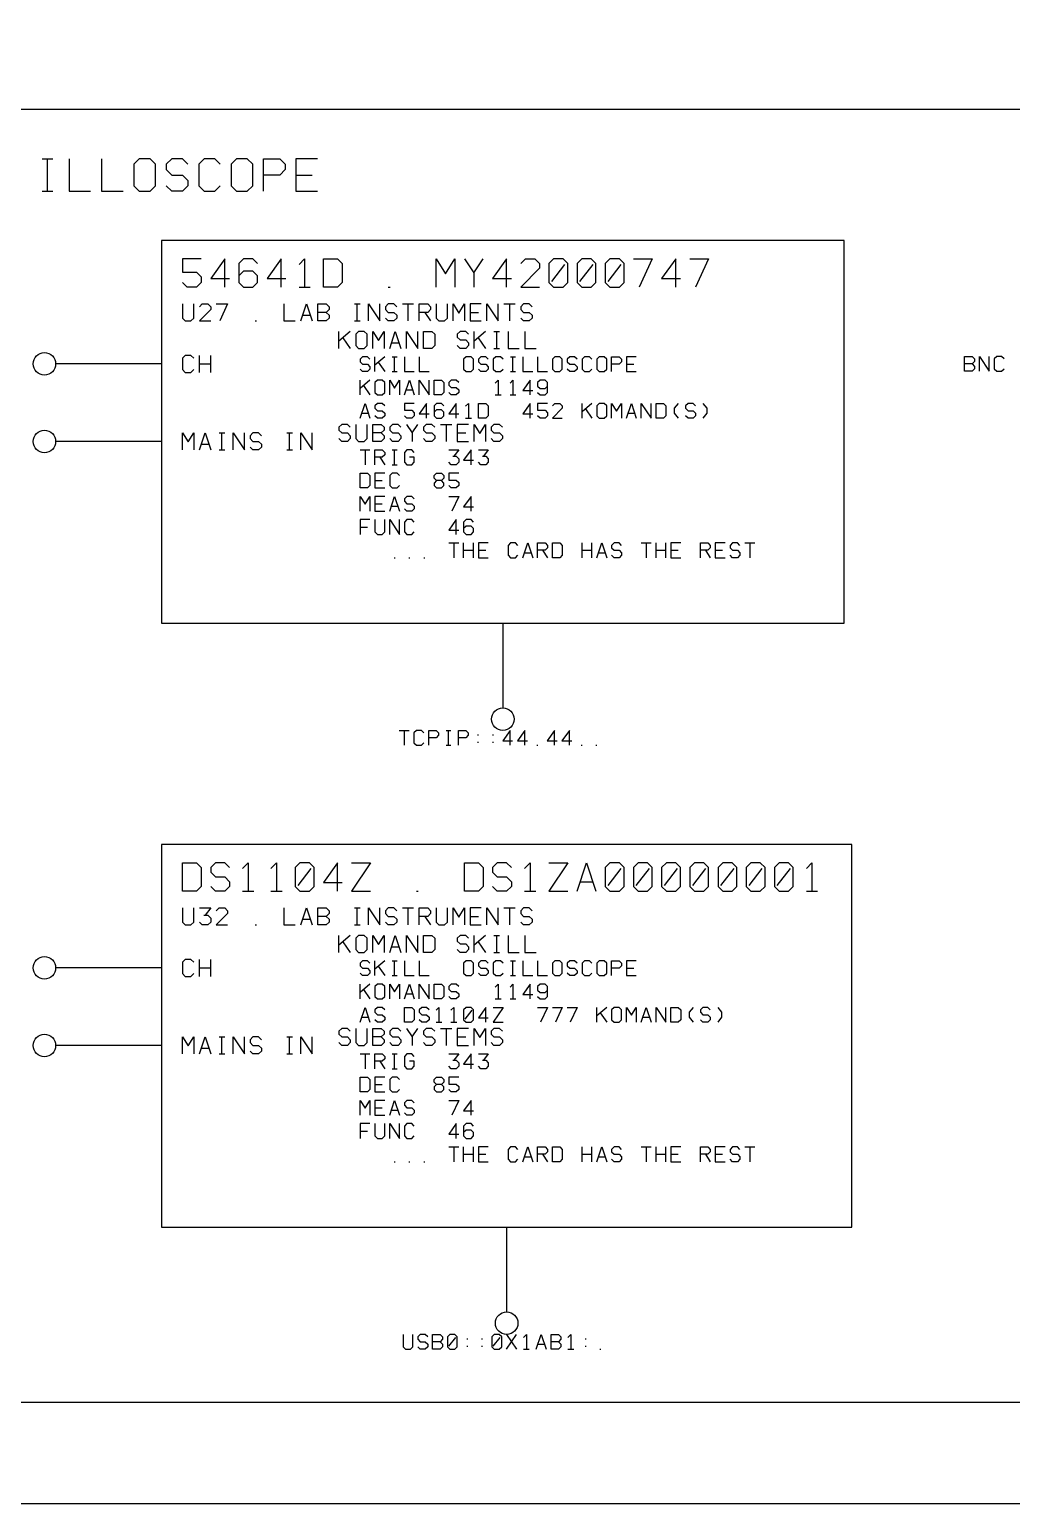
# Model space of a CAD drawing. Header units: millimetres. Extents: x 10 to 2534, y 10 to 1372.
# Drawn here: x 202.2 to 341.6, y 9.6 to 218.8 of the extents above; entities that cross this region are included whole.
import ezdxf

# ---------------------------------------------------------------- set-up
doc = ezdxf.new("R2010")
doc.units = ezdxf.units.MM
for name, color, linetype, lineweight in [('DEVICE', 7, 'CONTINUOUS', 25), ('GROUP', 6, 'CONTINUOUS', 25), ('LABEL', 8, 'CONTINUOUS', 25), ('PANE', 250, 'CONTINUOUS', 25), ('POINT', 4, 'CONTINUOUS', 25), ('PORT_BUS', 5, 'CONTINUOUS', 25), ('PORT_IN', 3, 'CONTINUOUS', 25), ('PORTAL', 2, 'CONTINUOUS', 25), ('SHEET', 7, 'CONTINUOUS', 25)]:
    doc.layers.add(name, color=color, linetype=linetype, lineweight=lineweight)

msp = doc.modelspace()

# ---------------------------------------------------------------- linework, layer by layer
at = {"layer": 'DEVICE'}
for points in [[(220.9, 134.5), (317.8, 134.5), (317.8, 188.8), (220.9, 188.8)], [(220.9, 48.8), (318.9, 48.8), (318.9, 103.1), (220.9, 103.1)]]:
    msp.add_lwpolyline(points, close=True, dxfattribs=at)
at = {"layer": 'GROUP'}
msp.add_lwpolyline([(182.4, 24), (470.3, 24), (470.3, 207.4), (182.4, 207.4)], close=True, dxfattribs=at)
for points in [[(203.966667, 200.4), (205.5, 200.4)], [(204.733333, 195.8), (204.733333, 200.4)], [(207.8, 200.4), (207.8, 195.8), (210.866667, 195.8)], [(212.4, 200.4), (212.4, 195.8), (215.466667, 195.8)], [(217.766667, 195.8), (219.3, 195.8), (220.066667, 196.566667), (220.066667, 199.633333), (219.3, 200.4), (217.766667, 200.4), (217, 199.633333), (217, 196.566667), (217.766667, 195.8)], [(224.666667, 199.633333), (223.9, 200.4), (222.366667, 200.4), (221.6, 199.633333), (221.6, 198.866667), (222.366667, 198.1), (223.9, 198.1), (224.666667, 197.333333), (224.666667, 196.566667), (223.9, 195.8), (222.366667, 195.8), (221.6, 196.566667)], [(229.266667, 199.633333), (228.5, 200.4), (226.966667, 200.4), (226.2, 199.633333), (226.2, 196.566667), (226.966667, 195.8), (228.5, 195.8), (229.266667, 196.566667)], [(231.566667, 195.8), (233.1, 195.8), (233.866667, 196.566667), (233.866667, 199.633333), (233.1, 200.4), (231.566667, 200.4), (230.8, 199.633333), (230.8, 196.566667), (231.566667, 195.8)], [(235.4, 195.8), (235.4, 200.4), (237.7, 200.4), (238.466667, 199.633333), (238.466667, 198.866667), (237.7, 198.1), (235.4, 198.1)], [(243.066667, 200.4), (240, 200.4), (240, 195.8), (243.066667, 195.8)], [(240, 198.1), (242.3, 198.1)], [(203.966667, 195.8), (205.5, 195.8)]]:
    msp.add_lwpolyline(points, dxfattribs=at)
at = {"layer": 'LABEL'}
for points in [[(226.566667, 186.2), (223.9, 186.2), (223.9, 184.333333), (225.9, 184.333333), (226.566667, 183.666667), (226.566667, 182.866667), (225.9, 182.2), (224.566667, 182.2), (223.9, 182.866667)], [(229.9, 182.2), (229.9, 186.2), (227.9, 183.4), (230.566667, 183.4)], [(234.566667, 185.533333), (233.9, 186.2), (232.566667, 186.2), (231.9, 185.533333), (231.9, 182.866667), (232.566667, 182.2), (233.9, 182.2), (234.566667, 182.866667), (234.566667, 183.8), (233.9, 184.466667), (232.566667, 184.466667), (231.9, 183.8)], [(237.9, 182.2), (237.9, 186.2), (235.9, 183.4), (238.566667, 183.4)], [(240.433333, 185.4), (241.233333, 186.2), (241.233333, 182.2)], [(243.9, 182.2), (243.9, 186.2), (245.9, 186.2), (246.566667, 185.533333), (246.566667, 182.866667), (245.9, 182.2), (243.9, 182.2)], [(259.9, 182.2), (259.9, 186.2), (261.233333, 184.066667), (262.566667, 186.2), (262.566667, 182.2)], [(263.9, 186.2), (265.233333, 184.2), (266.566667, 186.2)], [(269.9, 182.2), (269.9, 186.2), (267.9, 183.4), (270.566667, 183.4)], [(271.9, 185.533333), (272.566667, 186.2), (273.9, 186.2), (274.566667, 185.533333), (274.566667, 184.866667), (271.9, 182.2), (274.566667, 182.2)], [(276.566667, 182.2), (277.9, 182.2), (278.566667, 182.866667), (278.566667, 185.533333), (277.9, 186.2), (276.566667, 186.2), (275.9, 185.533333), (275.9, 182.866667), (276.566667, 182.2)], [(280.566667, 182.2), (281.9, 182.2), (282.566667, 182.866667), (282.566667, 185.533333), (281.9, 186.2), (280.566667, 186.2), (279.9, 185.533333), (279.9, 182.866667), (280.566667, 182.2)], [(284.566667, 182.2), (285.9, 182.2), (286.566667, 182.866667), (286.566667, 185.533333), (285.9, 186.2), (284.566667, 186.2), (283.9, 185.533333), (283.9, 182.866667), (284.566667, 182.2)], [(287.9, 186.2), (290.566667, 186.2), (288.7, 182.2)], [(293.9, 182.2), (293.9, 186.2), (291.9, 183.4), (294.566667, 183.4)], [(295.9, 186.2), (298.566667, 186.2), (296.7, 182.2)], [(265.233333, 184.2), (265.233333, 182.2)], [(276.3, 183), (278.166667, 185.4)], [(280.3, 183), (282.166667, 185.4)], [(284.3, 183), (286.166667, 185.4)], [(240.433333, 182.2), (242.033333, 182.2)], [(253.1, 182.2), (253.366667, 182.2)], [(223.9, 179.8), (223.9, 177.8), (224.3, 177.4), (225.1, 177.4), (225.5, 177.8), (225.5, 179.8)], [(226.3, 179.4), (226.7, 179.8), (227.5, 179.8), (227.9, 179.4), (227.9, 179), (226.3, 177.4), (227.9, 177.4)], [(228.7, 179.8), (230.3, 179.8), (229.18, 177.4)], [(238.3, 179.8), (238.3, 177.4), (239.9, 177.4)], [(240.7, 177.4), (241.5, 179.8), (242.3, 177.4)], [(240.98, 178.2), (242.02, 178.2)], [(243.1, 177.4), (243.1, 179.8), (244.3, 179.8), (244.7, 179.4), (244.7, 179), (244.3, 178.6), (243.1, 178.6)], [(244.3, 178.6), (244.7, 178.2), (244.7, 177.8), (244.3, 177.4), (243.1, 177.4)], [(248.3, 179.8), (249.1, 179.8)], [(248.7, 177.4), (248.7, 179.8)], [(250.3, 177.4), (250.3, 179.8), (251.9, 177.4), (251.9, 179.8)], [(254.3, 179.4), (253.9, 179.8), (253.1, 179.8), (252.7, 179.4), (252.7, 179), (253.1, 178.6), (253.9, 178.6), (254.3, 178.2), (254.3, 177.8), (253.9, 177.4), (253.1, 177.4), (252.7, 177.8)], [(255.1, 179.8), (256.7, 179.8)], [(255.9, 179.8), (255.9, 177.4)], [(257.5, 177.4), (257.5, 179.8), (258.7, 179.8), (259.1, 179.4), (259.1, 179), (258.7, 178.6), (257.5, 178.6)], [(258.3, 178.6), (259.1, 177.4)], [(259.9, 179.8), (259.9, 177.8), (260.3, 177.4), (261.1, 177.4), (261.5, 177.8), (261.5, 179.8)], [(262.3, 177.4), (262.3, 179.8), (263.1, 178.52), (263.9, 179.8), (263.9, 177.4)], [(266.3, 179.8), (264.7, 179.8), (264.7, 177.4), (266.3, 177.4)], [(264.7, 178.6), (265.9, 178.6)], [(267.1, 177.4), (267.1, 179.8), (268.7, 177.4), (268.7, 179.8)], [(269.5, 179.8), (271.1, 179.8)], [(270.3, 179.8), (270.3, 177.4)], [(273.5, 179.4), (273.1, 179.8), (272.3, 179.8), (271.9, 179.4), (271.9, 179), (272.3, 178.6), (273.1, 178.6), (273.5, 178.2), (273.5, 177.8), (273.1, 177.4), (272.3, 177.4), (271.9, 177.8)], [(234.22, 177.4), (234.38, 177.4)], [(248.3, 177.4), (249.1, 177.4)], [(225.5, 172.1), (225.1, 172.5), (224.3, 172.5), (223.9, 172.1), (223.9, 170.5), (224.3, 170.1), (225.1, 170.1), (225.5, 170.5)], [(226.3, 170.1), (226.3, 172.5)], [(227.9, 170.1), (227.9, 172.5)], [(226.3, 171.3), (227.9, 171.3)], [(223.9, 159.1), (223.9, 161.5), (224.7, 160.22), (225.5, 161.5), (225.5, 159.1)], [(226.3, 159.1), (227.1, 161.5), (227.9, 159.1)], [(229.1, 161.5), (229.9, 161.5)], [(229.5, 159.1), (229.5, 161.5)], [(231.1, 159.1), (231.1, 161.5), (232.7, 159.1), (232.7, 161.5)], [(235.1, 161.1), (234.7, 161.5), (233.9, 161.5), (233.5, 161.1), (233.5, 160.7), (233.9, 160.3), (234.7, 160.3), (235.1, 159.9), (235.1, 159.5), (234.7, 159.1), (233.9, 159.1), (233.5, 159.5)], [(238.7, 161.5), (239.5, 161.5)], [(239.1, 159.1), (239.1, 161.5)], [(240.7, 159.1), (240.7, 161.5), (242.3, 159.1), (242.3, 161.5)], [(226.58, 159.9), (227.62, 159.9)], [(229.1, 159.1), (229.9, 159.1)], [(238.7, 159.1), (239.5, 159.1)], [(254.65, 119.3), (256.05, 119.3)], [(255.35, 119.3), (255.35, 117.2)], [(258.15, 118.95), (257.8, 119.3), (257.1, 119.3), (256.75, 118.95), (256.75, 117.55), (257.1, 117.2), (257.8, 117.2), (258.15, 117.55)], [(258.85, 117.2), (258.85, 119.3), (259.9, 119.3), (260.25, 118.95), (260.25, 118.6), (259.9, 118.25), (258.85, 118.25)], [(261.3, 119.3), (262, 119.3)], [(261.65, 117.2), (261.65, 119.3)], [(263.05, 117.2), (263.05, 119.3), (264.1, 119.3), (264.45, 118.95), (264.45, 118.6), (264.1, 118.25), (263.05, 118.25)], [(270.4, 117.2), (270.4, 119.3), (269.35, 117.83), (270.75, 117.83)], [(272.5, 117.2), (272.5, 119.3), (271.45, 117.83), (272.85, 117.83)], [(276.7, 117.2), (276.7, 119.3), (275.65, 117.83), (277.05, 117.83)], [(278.8, 117.2), (278.8, 119.3), (277.75, 117.83), (279.15, 117.83)], [(261.3, 117.2), (262, 117.2)], [(265.78, 118.67), (265.92, 118.67)], [(265.78, 117.62), (265.92, 117.62)], [(267.88, 118.67), (268.02, 118.67)], [(267.88, 117.62), (268.02, 117.62)], [(274.18, 117.2), (274.32, 117.2)], [(280.48, 117.2), (280.62, 117.2)], [(282.58, 117.2), (282.72, 117.2)], [(223.9, 96.5), (223.9, 100.5), (225.9, 100.5), (226.566667, 99.833333), (226.566667, 97.166667), (225.9, 96.5), (223.9, 96.5)], [(230.566667, 99.833333), (229.9, 100.5), (228.566667, 100.5), (227.9, 99.833333), (227.9, 99.166667), (228.566667, 98.5), (229.9, 98.5), (230.566667, 97.833333), (230.566667, 97.166667), (229.9, 96.5), (228.566667, 96.5), (227.9, 97.166667)], [(232.433333, 99.7), (233.233333, 100.5), (233.233333, 96.5)], [(236.433333, 99.7), (237.233333, 100.5), (237.233333, 96.5)], [(240.566667, 96.5), (241.9, 96.5), (242.566667, 97.166667), (242.566667, 99.833333), (241.9, 100.5), (240.566667, 100.5), (239.9, 99.833333), (239.9, 97.166667), (240.566667, 96.5)], [(245.9, 96.5), (245.9, 100.5), (243.9, 97.7), (246.566667, 97.7)], [(247.9, 100.5), (250.566667, 100.5), (247.9, 96.5), (250.566667, 96.5)], [(263.9, 96.5), (263.9, 100.5), (265.9, 100.5), (266.566667, 99.833333), (266.566667, 97.166667), (265.9, 96.5), (263.9, 96.5)], [(270.566667, 99.833333), (269.9, 100.5), (268.566667, 100.5), (267.9, 99.833333), (267.9, 99.166667), (268.566667, 98.5), (269.9, 98.5), (270.566667, 97.833333), (270.566667, 97.166667), (269.9, 96.5), (268.566667, 96.5), (267.9, 97.166667)], [(272.433333, 99.7), (273.233333, 100.5), (273.233333, 96.5)], [(275.9, 100.5), (278.566667, 100.5), (275.9, 96.5), (278.566667, 96.5)], [(279.9, 96.5), (281.233333, 100.5), (282.566667, 96.5)], [(284.566667, 96.5), (285.9, 96.5), (286.566667, 97.166667), (286.566667, 99.833333), (285.9, 100.5), (284.566667, 100.5), (283.9, 99.833333), (283.9, 97.166667), (284.566667, 96.5)], [(288.566667, 96.5), (289.9, 96.5), (290.566667, 97.166667), (290.566667, 99.833333), (289.9, 100.5), (288.566667, 100.5), (287.9, 99.833333), (287.9, 97.166667), (288.566667, 96.5)], [(292.566667, 96.5), (293.9, 96.5), (294.566667, 97.166667), (294.566667, 99.833333), (293.9, 100.5), (292.566667, 100.5), (291.9, 99.833333), (291.9, 97.166667), (292.566667, 96.5)], [(296.566667, 96.5), (297.9, 96.5), (298.566667, 97.166667), (298.566667, 99.833333), (297.9, 100.5), (296.566667, 100.5), (295.9, 99.833333), (295.9, 97.166667), (296.566667, 96.5)], [(300.566667, 96.5), (301.9, 96.5), (302.566667, 97.166667), (302.566667, 99.833333), (301.9, 100.5), (300.566667, 100.5), (299.9, 99.833333), (299.9, 97.166667), (300.566667, 96.5)], [(304.566667, 96.5), (305.9, 96.5), (306.566667, 97.166667), (306.566667, 99.833333), (305.9, 100.5), (304.566667, 100.5), (303.9, 99.833333), (303.9, 97.166667), (304.566667, 96.5)], [(308.566667, 96.5), (309.9, 96.5), (310.566667, 97.166667), (310.566667, 99.833333), (309.9, 100.5), (308.566667, 100.5), (307.9, 99.833333), (307.9, 97.166667), (308.566667, 96.5)], [(312.433333, 99.7), (313.233333, 100.5), (313.233333, 96.5)], [(240.3, 97.3), (242.166667, 99.7)], [(284.3, 97.3), (286.166667, 99.7)], [(288.3, 97.3), (290.166667, 99.7)], [(292.3, 97.3), (294.166667, 99.7)], [(296.3, 97.3), (298.166667, 99.7)], [(300.3, 97.3), (302.166667, 99.7)], [(304.3, 97.3), (306.166667, 99.7)], [(308.3, 97.3), (310.166667, 99.7)], [(232.433333, 96.5), (234.033333, 96.5)], [(236.433333, 96.5), (238.033333, 96.5)], [(257.1, 96.5), (257.366667, 96.5)], [(272.433333, 96.5), (274.033333, 96.5)], [(280.366667, 97.833333), (282.1, 97.833333)], [(312.433333, 96.5), (314.033333, 96.5)], [(223.9, 94.1), (223.9, 92.1), (224.3, 91.7), (225.1, 91.7), (225.5, 92.1), (225.5, 94.1)], [(226.3, 94.1), (227.9, 94.1), (227.1, 93.06)], [(226.94, 93.06), (227.5, 93.06), (227.9, 92.66), (227.9, 92.1), (227.5, 91.7), (226.7, 91.7), (226.3, 92.1)], [(228.7, 93.7), (229.1, 94.1), (229.9, 94.1), (230.3, 93.7), (230.3, 93.3), (228.7, 91.7), (230.3, 91.7)], [(238.3, 94.1), (238.3, 91.7), (239.9, 91.7)], [(240.7, 91.7), (241.5, 94.1), (242.3, 91.7)], [(240.98, 92.5), (242.02, 92.5)], [(243.1, 91.7), (243.1, 94.1), (244.3, 94.1), (244.7, 93.7), (244.7, 93.3), (244.3, 92.9), (243.1, 92.9)], [(244.3, 92.9), (244.7, 92.5), (244.7, 92.1), (244.3, 91.7), (243.1, 91.7)], [(248.3, 94.1), (249.1, 94.1)], [(248.7, 91.7), (248.7, 94.1)], [(250.3, 91.7), (250.3, 94.1), (251.9, 91.7), (251.9, 94.1)], [(254.3, 93.7), (253.9, 94.1), (253.1, 94.1), (252.7, 93.7), (252.7, 93.3), (253.1, 92.9), (253.9, 92.9), (254.3, 92.5), (254.3, 92.1), (253.9, 91.7), (253.1, 91.7), (252.7, 92.1)], [(255.1, 94.1), (256.7, 94.1)], [(255.9, 94.1), (255.9, 91.7)], [(257.5, 91.7), (257.5, 94.1), (258.7, 94.1), (259.1, 93.7), (259.1, 93.3), (258.7, 92.9), (257.5, 92.9)], [(258.3, 92.9), (259.1, 91.7)], [(259.9, 94.1), (259.9, 92.1), (260.3, 91.7), (261.1, 91.7), (261.5, 92.1), (261.5, 94.1)], [(262.3, 91.7), (262.3, 94.1), (263.1, 92.82), (263.9, 94.1), (263.9, 91.7)], [(266.3, 94.1), (264.7, 94.1), (264.7, 91.7), (266.3, 91.7)], [(264.7, 92.9), (265.9, 92.9)], [(267.1, 91.7), (267.1, 94.1), (268.7, 91.7), (268.7, 94.1)], [(269.5, 94.1), (271.1, 94.1)], [(270.3, 94.1), (270.3, 91.7)], [(273.5, 93.7), (273.1, 94.1), (272.3, 94.1), (271.9, 93.7), (271.9, 93.3), (272.3, 92.9), (273.1, 92.9), (273.5, 92.5), (273.5, 92.1), (273.1, 91.7), (272.3, 91.7), (271.9, 92.1)], [(234.22, 91.7), (234.38, 91.7)], [(248.3, 91.7), (249.1, 91.7)], [(225.5, 86.4), (225.1, 86.8), (224.3, 86.8), (223.9, 86.4), (223.9, 84.8), (224.3, 84.4), (225.1, 84.4), (225.5, 84.8)], [(226.3, 84.4), (226.3, 86.8)], [(227.9, 84.4), (227.9, 86.8)], [(226.3, 85.6), (227.9, 85.6)], [(223.9, 73.4), (223.9, 75.8), (224.7, 74.52), (225.5, 75.8), (225.5, 73.4)], [(226.3, 73.4), (227.1, 75.8), (227.9, 73.4)], [(229.1, 75.8), (229.9, 75.8)], [(229.5, 73.4), (229.5, 75.8)], [(231.1, 73.4), (231.1, 75.8), (232.7, 73.4), (232.7, 75.8)], [(235.1, 75.4), (234.7, 75.8), (233.9, 75.8), (233.5, 75.4), (233.5, 75), (233.9, 74.6), (234.7, 74.6), (235.1, 74.2), (235.1, 73.8), (234.7, 73.4), (233.9, 73.4), (233.5, 73.8)], [(238.7, 75.8), (239.5, 75.8)], [(239.1, 73.4), (239.1, 75.8)], [(240.7, 73.4), (240.7, 75.8), (242.3, 73.4), (242.3, 75.8)], [(226.58, 74.2), (227.62, 74.2)], [(229.1, 73.4), (229.9, 73.4)], [(238.7, 73.4), (239.5, 73.4)], [(255.2, 33.6), (255.2, 31.85), (255.55, 31.5), (256.25, 31.5), (256.6, 31.85), (256.6, 33.6)], [(258.7, 33.25), (258.35, 33.6), (257.65, 33.6), (257.3, 33.25), (257.3, 32.9), (257.65, 32.55), (258.35, 32.55), (258.7, 32.2), (258.7, 31.85), (258.35, 31.5), (257.65, 31.5), (257.3, 31.85)], [(259.4, 31.5), (259.4, 33.6), (260.45, 33.6), (260.8, 33.25), (260.8, 32.9), (260.45, 32.55), (259.4, 32.55)], [(261.85, 31.5), (262.55, 31.5), (262.9, 31.85), (262.9, 33.25), (262.55, 33.6), (261.85, 33.6), (261.5, 33.25), (261.5, 31.85), (261.85, 31.5)], [(268.15, 31.5), (268.85, 31.5), (269.2, 31.85), (269.2, 33.25), (268.85, 33.6), (268.15, 33.6), (267.8, 33.25), (267.8, 31.85), (268.15, 31.5)], [(269.9, 31.5), (271.3, 33.6)], [(269.9, 33.6), (271.3, 31.5)], [(272.28, 33.18), (272.7, 33.6), (272.7, 31.5)], [(274.1, 31.5), (274.8, 33.6), (275.5, 31.5)], [(276.2, 31.5), (276.2, 33.6), (277.25, 33.6), (277.6, 33.25), (277.6, 32.9), (277.25, 32.55), (276.2, 32.55)], [(278.58, 33.18), (279, 33.6), (279, 31.5)], [(260.45, 32.55), (260.8, 32.2), (260.8, 31.85), (260.45, 31.5), (259.4, 31.5)], [(261.71, 31.92), (262.69, 33.18)], [(264.23, 32.97), (264.37, 32.97)], [(264.23, 31.92), (264.37, 31.92)], [(266.33, 32.97), (266.47, 32.97)], [(266.33, 31.92), (266.47, 31.92)], [(268.01, 31.92), (268.99, 33.18)], [(272.28, 31.5), (273.12, 31.5)], [(274.345, 32.2), (275.255, 32.2)], [(277.25, 32.55), (277.6, 32.2), (277.6, 31.85), (277.25, 31.5), (276.2, 31.5)], [(278.58, 31.5), (279.42, 31.5)], [(281.03, 32.97), (281.17, 32.97)], [(281.03, 31.92), (281.17, 31.92)], [(283.13, 31.5), (283.27, 31.5)]]:
    msp.add_lwpolyline(points, dxfattribs=at)
at = {"layer": 'PANE'}
for points in [[(246.1, 173.5), (246.1, 175.9)], [(247.7, 175.9), (246.1, 174.54)], [(248.9, 173.5), (249.7, 173.5), (250.1, 173.9), (250.1, 175.5), (249.7, 175.9), (248.9, 175.9), (248.5, 175.5), (248.5, 173.9), (248.9, 173.5)], [(250.9, 173.5), (250.9, 175.9), (251.7, 174.62), (252.5, 175.9), (252.5, 173.5)], [(253.3, 173.5), (254.1, 175.9), (254.9, 173.5)], [(255.7, 173.5), (255.7, 175.9), (257.3, 173.5), (257.3, 175.9)], [(258.1, 173.5), (258.1, 175.9), (259.3, 175.9), (259.7, 175.5), (259.7, 173.9), (259.3, 173.5), (258.1, 173.5)], [(264.5, 175.5), (264.1, 175.9), (263.3, 175.9), (262.9, 175.5), (262.9, 175.1), (263.3, 174.7), (264.1, 174.7), (264.5, 174.3), (264.5, 173.9), (264.1, 173.5), (263.3, 173.5), (262.9, 173.9)], [(265.3, 173.5), (265.3, 175.9)], [(266.9, 175.9), (265.3, 174.54)], [(268.1, 175.9), (268.9, 175.9)], [(268.5, 173.5), (268.5, 175.9)], [(270.1, 175.9), (270.1, 173.5), (271.7, 173.5)], [(272.5, 175.9), (272.5, 173.5), (274.1, 173.5)], [(246.66, 175.02), (247.7, 173.5)], [(253.58, 174.3), (254.62, 174.3)], [(265.86, 175.02), (266.9, 173.5)], [(250.5, 171.95), (250.15, 172.3), (249.45, 172.3), (249.1, 171.95), (249.1, 171.6), (249.45, 171.25), (250.15, 171.25), (250.5, 170.9), (250.5, 170.55), (250.15, 170.2), (249.45, 170.2), (249.1, 170.55)], [(251.2, 170.2), (251.2, 172.3)], [(252.6, 172.3), (251.2, 171.11)], [(251.69, 171.53), (252.6, 170.2)], [(253.65, 172.3), (254.35, 172.3)], [(254, 170.2), (254, 172.3)], [(255.4, 172.3), (255.4, 170.2), (256.8, 170.2)], [(257.5, 172.3), (257.5, 170.2), (258.9, 170.2)], [(264.15, 170.2), (264.85, 170.2), (265.2, 170.55), (265.2, 171.95), (264.85, 172.3), (264.15, 172.3), (263.8, 171.95), (263.8, 170.55), (264.15, 170.2)], [(267.3, 171.95), (266.95, 172.3), (266.25, 172.3), (265.9, 171.95), (265.9, 171.6), (266.25, 171.25), (266.95, 171.25), (267.3, 170.9), (267.3, 170.55), (266.95, 170.2), (266.25, 170.2), (265.9, 170.55)], [(269.4, 171.95), (269.05, 172.3), (268.35, 172.3), (268, 171.95), (268, 170.55), (268.35, 170.2), (269.05, 170.2), (269.4, 170.55)], [(268.1, 173.5), (268.9, 173.5)], [(270.45, 172.3), (271.15, 172.3)], [(270.8, 170.2), (270.8, 172.3)], [(272.2, 172.3), (272.2, 170.2), (273.6, 170.2)], [(274.3, 172.3), (274.3, 170.2), (275.7, 170.2)], [(276.75, 170.2), (277.45, 170.2), (277.8, 170.55), (277.8, 171.95), (277.45, 172.3), (276.75, 172.3), (276.4, 171.95), (276.4, 170.55), (276.75, 170.2)], [(279.9, 171.95), (279.55, 172.3), (278.85, 172.3), (278.5, 171.95), (278.5, 171.6), (278.85, 171.25), (279.55, 171.25), (279.9, 170.9), (279.9, 170.55), (279.55, 170.2), (278.85, 170.2), (278.5, 170.55)], [(282, 171.95), (281.65, 172.3), (280.95, 172.3), (280.6, 171.95), (280.6, 170.55), (280.95, 170.2), (281.65, 170.2), (282, 170.55)], [(283.05, 170.2), (283.75, 170.2), (284.1, 170.55), (284.1, 171.95), (283.75, 172.3), (283.05, 172.3), (282.7, 171.95), (282.7, 170.55), (283.05, 170.2)], [(284.8, 170.2), (284.8, 172.3), (285.85, 172.3), (286.2, 171.95), (286.2, 171.6), (285.85, 171.25), (284.8, 171.25)], [(288.3, 172.3), (286.9, 172.3), (286.9, 170.2), (288.3, 170.2)], [(253.65, 170.2), (254.35, 170.2)], [(270.45, 170.2), (271.15, 170.2)], [(286.9, 171.25), (287.95, 171.25)], [(249.1, 166.9), (249.1, 169)], [(250.5, 169), (249.1, 167.81)], [(249.59, 168.23), (250.5, 166.9)], [(251.55, 166.9), (252.25, 166.9), (252.6, 167.25), (252.6, 168.65), (252.25, 169), (251.55, 169), (251.2, 168.65), (251.2, 167.25), (251.55, 166.9)], [(253.3, 166.9), (253.3, 169), (254, 167.88), (254.7, 169), (254.7, 166.9)], [(255.4, 166.9), (256.1, 169), (256.8, 166.9)], [(255.645, 167.6), (256.555, 167.6)], [(257.5, 166.9), (257.5, 169), (258.9, 166.9), (258.9, 169)], [(259.6, 166.9), (259.6, 169), (260.65, 169), (261, 168.65), (261, 167.25), (260.65, 166.9), (259.6, 166.9)], [(263.1, 168.65), (262.75, 169), (262.05, 169), (261.7, 168.65), (261.7, 168.3), (262.05, 167.95), (262.75, 167.95), (263.1, 167.6), (263.1, 167.25), (262.75, 166.9), (262.05, 166.9), (261.7, 167.25)], [(268.28, 168.58), (268.7, 169), (268.7, 166.9)], [(270.38, 168.58), (270.8, 169), (270.8, 166.9)], [(273.25, 166.9), (273.25, 169), (272.2, 167.53), (273.6, 167.53)], [(274.3, 167.25), (274.65, 166.9), (275.35, 166.9), (275.7, 167.25), (275.7, 168.65), (275.35, 169), (274.65, 169), (274.3, 168.65), (274.3, 168.16), (274.65, 167.81), (275.35, 167.81), (275.7, 168.16)], [(249.1, 163.6), (249.8, 165.7), (250.5, 163.6)], [(252.6, 165.35), (252.25, 165.7), (251.55, 165.7), (251.2, 165.35), (251.2, 165), (251.55, 164.65), (252.25, 164.65), (252.6, 164.3), (252.6, 163.95), (252.25, 163.6), (251.55, 163.6), (251.2, 163.95)], [(256.8, 165.7), (255.4, 165.7), (255.4, 164.72), (256.45, 164.72), (256.8, 164.37), (256.8, 163.95), (256.45, 163.6), (255.75, 163.6), (255.4, 163.95)], [(258.55, 163.6), (258.55, 165.7), (257.5, 164.23), (258.9, 164.23)], [(261, 165.35), (260.65, 165.7), (259.95, 165.7), (259.6, 165.35), (259.6, 163.95), (259.95, 163.6), (260.65, 163.6), (261, 163.95), (261, 164.44), (260.65, 164.79), (259.95, 164.79), (259.6, 164.44)], [(262.75, 163.6), (262.75, 165.7), (261.7, 164.23), (263.1, 164.23)], [(264.08, 165.28), (264.5, 165.7), (264.5, 163.6)], [(265.9, 163.6), (265.9, 165.7), (266.95, 165.7), (267.3, 165.35), (267.3, 163.95), (266.95, 163.6), (265.9, 163.6)], [(268.28, 166.9), (269.12, 166.9)], [(270.38, 166.9), (271.22, 166.9)], [(273.25, 163.6), (273.25, 165.7), (272.2, 164.23), (273.6, 164.23)], [(275.7, 165.7), (274.3, 165.7), (274.3, 164.72), (275.35, 164.72), (275.7, 164.37), (275.7, 163.95), (275.35, 163.6), (274.65, 163.6), (274.3, 163.95)], [(276.4, 165.35), (276.75, 165.7), (277.45, 165.7), (277.8, 165.35), (277.8, 165), (276.4, 163.6), (277.8, 163.6)], [(280.6, 163.6), (280.6, 165.7)], [(282, 165.7), (280.6, 164.51)], [(283.05, 163.6), (283.75, 163.6), (284.1, 163.95), (284.1, 165.35), (283.75, 165.7), (283.05, 165.7), (282.7, 165.35), (282.7, 163.95), (283.05, 163.6)], [(284.8, 163.6), (284.8, 165.7), (285.5, 164.58), (286.2, 165.7), (286.2, 163.6)], [(286.9, 163.6), (287.6, 165.7), (288.3, 163.6)], [(289, 163.6), (289, 165.7), (290.4, 163.6), (290.4, 165.7)], [(291.1, 163.6), (291.1, 165.7), (292.15, 165.7), (292.5, 165.35), (292.5, 163.95), (292.15, 163.6), (291.1, 163.6)], [(294.25, 165.7), (293.69, 165), (293.69, 164.3), (294.25, 163.6)], [(296.7, 165.35), (296.35, 165.7), (295.65, 165.7), (295.3, 165.35), (295.3, 165), (295.65, 164.65), (296.35, 164.65), (296.7, 164.3), (296.7, 163.95), (296.35, 163.6), (295.65, 163.6), (295.3, 163.95)], [(297.75, 165.7), (298.31, 165), (298.31, 164.3), (297.75, 163.6)], [(249.345, 164.3), (250.255, 164.3)], [(264.08, 163.6), (264.92, 163.6)], [(281.09, 164.93), (282, 163.6)], [(287.145, 164.3), (288.055, 164.3)], [(247.7, 162.3), (247.3, 162.7), (246.5, 162.7), (246.1, 162.3), (246.1, 161.9), (246.5, 161.5), (247.3, 161.5), (247.7, 161.1), (247.7, 160.7), (247.3, 160.3), (246.5, 160.3), (246.1, 160.7)], [(248.5, 162.7), (248.5, 160.7), (248.9, 160.3), (249.7, 160.3), (250.1, 160.7), (250.1, 162.7)], [(250.9, 160.3), (250.9, 162.7), (252.1, 162.7), (252.5, 162.3), (252.5, 161.9), (252.1, 161.5), (250.9, 161.5)], [(252.1, 161.5), (252.5, 161.1), (252.5, 160.7), (252.1, 160.3), (250.9, 160.3)], [(254.9, 162.3), (254.5, 162.7), (253.7, 162.7), (253.3, 162.3), (253.3, 161.9), (253.7, 161.5), (254.5, 161.5), (254.9, 161.1), (254.9, 160.7), (254.5, 160.3), (253.7, 160.3), (253.3, 160.7)], [(255.7, 162.7), (256.5, 161.5), (257.3, 162.7)], [(256.5, 161.5), (256.5, 160.3)], [(259.7, 162.3), (259.3, 162.7), (258.5, 162.7), (258.1, 162.3), (258.1, 161.9), (258.5, 161.5), (259.3, 161.5), (259.7, 161.1), (259.7, 160.7), (259.3, 160.3), (258.5, 160.3), (258.1, 160.7)], [(260.5, 162.7), (262.1, 162.7)], [(261.3, 162.7), (261.3, 160.3)], [(264.5, 162.7), (262.9, 162.7), (262.9, 160.3), (264.5, 160.3)], [(262.9, 161.5), (264.1, 161.5)], [(265.3, 160.3), (265.3, 162.7), (266.1, 161.42), (266.9, 162.7), (266.9, 160.3)], [(269.3, 162.3), (268.9, 162.7), (268.1, 162.7), (267.7, 162.3), (267.7, 161.9), (268.1, 161.5), (268.9, 161.5), (269.3, 161.1), (269.3, 160.7), (268.9, 160.3), (268.1, 160.3), (267.7, 160.7)], [(249.1, 159.1), (250.5, 159.1)], [(249.8, 159.1), (249.8, 157)], [(251.2, 157), (251.2, 159.1), (252.25, 159.1), (252.6, 158.75), (252.6, 158.4), (252.25, 158.05), (251.2, 158.05)], [(253.65, 159.1), (254.35, 159.1)], [(254, 157), (254, 159.1)], [(256.8, 158.75), (256.45, 159.1), (255.75, 159.1), (255.4, 158.75), (255.4, 157.35), (255.75, 157), (256.45, 157), (256.8, 157.35), (256.8, 158.05), (256.1, 158.05)], [(261.7, 159.1), (263.1, 159.1), (262.4, 158.19)], [(264.85, 157), (264.85, 159.1), (263.8, 157.63), (265.2, 157.63)], [(265.9, 159.1), (267.3, 159.1), (266.6, 158.19)], [(251.9, 158.05), (252.6, 157)], [(253.65, 157), (254.35, 157)], [(262.26, 158.19), (262.75, 158.19), (263.1, 157.84), (263.1, 157.35), (262.75, 157), (262.05, 157), (261.7, 157.35)], [(266.46, 158.19), (266.95, 158.19), (267.3, 157.84), (267.3, 157.35), (266.95, 157), (266.25, 157), (265.9, 157.35)], [(249.1, 153.7), (249.1, 155.8), (250.15, 155.8), (250.5, 155.45), (250.5, 154.05), (250.15, 153.7), (249.1, 153.7)], [(252.6, 155.8), (251.2, 155.8), (251.2, 153.7), (252.6, 153.7)], [(254.7, 155.45), (254.35, 155.8), (253.65, 155.8), (253.3, 155.45), (253.3, 154.05), (253.65, 153.7), (254.35, 153.7), (254.7, 154.05)], [(259.95, 154.75), (259.6, 155.1), (259.6, 155.45), (259.95, 155.8), (260.65, 155.8), (261, 155.45), (261, 155.1), (260.65, 154.75), (259.95, 154.75), (259.6, 154.4), (259.6, 154.05), (259.95, 153.7), (260.65, 153.7), (261, 154.05), (261, 154.4), (260.65, 154.75)], [(263.1, 155.8), (261.7, 155.8), (261.7, 154.82), (262.75, 154.82), (263.1, 154.47), (263.1, 154.05), (262.75, 153.7), (262.05, 153.7), (261.7, 154.05)], [(251.2, 154.75), (252.25, 154.75)], [(249.1, 150.4), (249.1, 152.5), (249.8, 151.38), (250.5, 152.5), (250.5, 150.4)], [(252.6, 152.5), (251.2, 152.5), (251.2, 150.4), (252.6, 150.4)], [(251.2, 151.45), (252.25, 151.45)], [(253.3, 150.4), (254, 152.5), (254.7, 150.4)], [(253.545, 151.1), (254.455, 151.1)], [(256.8, 152.15), (256.45, 152.5), (255.75, 152.5), (255.4, 152.15), (255.4, 151.8), (255.75, 151.45), (256.45, 151.45), (256.8, 151.1), (256.8, 150.75), (256.45, 150.4), (255.75, 150.4), (255.4, 150.75)], [(261.7, 152.5), (263.1, 152.5), (262.12, 150.4)], [(264.85, 150.4), (264.85, 152.5), (263.8, 151.03), (265.2, 151.03)], [(250.5, 149.2), (249.1, 149.2), (249.1, 147.1)], [(251.2, 149.2), (251.2, 147.45), (251.55, 147.1), (252.25, 147.1), (252.6, 147.45), (252.6, 149.2)], [(253.3, 147.1), (253.3, 149.2), (254.7, 147.1), (254.7, 149.2)], [(256.8, 148.85), (256.45, 149.2), (255.75, 149.2), (255.4, 148.85), (255.4, 147.45), (255.75, 147.1), (256.45, 147.1), (256.8, 147.45)], [(262.75, 147.1), (262.75, 149.2), (261.7, 147.73), (263.1, 147.73)], [(265.2, 148.85), (264.85, 149.2), (264.15, 149.2), (263.8, 148.85), (263.8, 147.45), (264.15, 147.1), (264.85, 147.1), (265.2, 147.45), (265.2, 147.94), (264.85, 148.29), (264.15, 148.29), (263.8, 147.94)], [(249.1, 148.15), (250.15, 148.15)], [(261.7, 145.9), (263.1, 145.9)], [(262.4, 145.9), (262.4, 143.8)], [(263.8, 143.8), (263.8, 145.9)], [(263.8, 144.85), (265.2, 144.85)], [(265.2, 143.8), (265.2, 145.9)], [(267.3, 145.9), (265.9, 145.9), (265.9, 143.8), (267.3, 143.8)], [(265.9, 144.85), (266.95, 144.85)], [(271.5, 145.55), (271.15, 145.9), (270.45, 145.9), (270.1, 145.55), (270.1, 144.15), (270.45, 143.8), (271.15, 143.8), (271.5, 144.15)], [(272.2, 143.8), (272.9, 145.9), (273.6, 143.8)], [(272.445, 144.5), (273.355, 144.5)], [(274.3, 143.8), (274.3, 145.9), (275.35, 145.9), (275.7, 145.55), (275.7, 145.2), (275.35, 144.85), (274.3, 144.85)], [(275, 144.85), (275.7, 143.8)], [(276.4, 143.8), (276.4, 145.9), (277.45, 145.9), (277.8, 145.55), (277.8, 144.15), (277.45, 143.8), (276.4, 143.8)], [(280.6, 143.8), (280.6, 145.9)], [(280.6, 144.85), (282, 144.85)], [(282, 143.8), (282, 145.9)], [(282.7, 143.8), (283.4, 145.9), (284.1, 143.8)], [(282.945, 144.5), (283.855, 144.5)], [(286.2, 145.55), (285.85, 145.9), (285.15, 145.9), (284.8, 145.55), (284.8, 145.2), (285.15, 144.85), (285.85, 144.85), (286.2, 144.5), (286.2, 144.15), (285.85, 143.8), (285.15, 143.8), (284.8, 144.15)], [(289, 145.9), (290.4, 145.9)], [(289.7, 145.9), (289.7, 143.8)], [(291.1, 143.8), (291.1, 145.9)], [(291.1, 144.85), (292.5, 144.85)], [(292.5, 143.8), (292.5, 145.9)], [(294.6, 145.9), (293.2, 145.9), (293.2, 143.8), (294.6, 143.8)], [(293.2, 144.85), (294.25, 144.85)], [(297.4, 143.8), (297.4, 145.9), (298.45, 145.9), (298.8, 145.55), (298.8, 145.2), (298.45, 144.85), (297.4, 144.85)], [(298.1, 144.85), (298.8, 143.8)], [(300.9, 145.9), (299.5, 145.9), (299.5, 143.8), (300.9, 143.8)], [(299.5, 144.85), (300.55, 144.85)], [(303, 145.55), (302.65, 145.9), (301.95, 145.9), (301.6, 145.55), (301.6, 145.2), (301.95, 144.85), (302.65, 144.85), (303, 144.5), (303, 144.15), (302.65, 143.8), (301.95, 143.8), (301.6, 144.15)], [(303.7, 145.9), (305.1, 145.9)], [(304.4, 145.9), (304.4, 143.8)], [(253.93, 143.8), (254.07, 143.8)], [(256.03, 143.8), (256.17, 143.8)], [(258.13, 143.8), (258.27, 143.8)], [(246.1, 87.8), (246.1, 90.2)], [(247.7, 90.2), (246.1, 88.84)], [(248.9, 87.8), (249.7, 87.8), (250.1, 88.2), (250.1, 89.8), (249.7, 90.2), (248.9, 90.2), (248.5, 89.8), (248.5, 88.2), (248.9, 87.8)], [(250.9, 87.8), (250.9, 90.2), (251.7, 88.92), (252.5, 90.2), (252.5, 87.8)], [(253.3, 87.8), (254.1, 90.2), (254.9, 87.8)], [(255.7, 87.8), (255.7, 90.2), (257.3, 87.8), (257.3, 90.2)], [(258.1, 87.8), (258.1, 90.2), (259.3, 90.2), (259.7, 89.8), (259.7, 88.2), (259.3, 87.8), (258.1, 87.8)], [(264.5, 89.8), (264.1, 90.2), (263.3, 90.2), (262.9, 89.8), (262.9, 89.4), (263.3, 89), (264.1, 89), (264.5, 88.6), (264.5, 88.2), (264.1, 87.8), (263.3, 87.8), (262.9, 88.2)], [(265.3, 87.8), (265.3, 90.2)], [(266.9, 90.2), (265.3, 88.84)], [(268.1, 90.2), (268.9, 90.2)], [(268.5, 87.8), (268.5, 90.2)], [(270.1, 90.2), (270.1, 87.8), (271.7, 87.8)], [(272.5, 90.2), (272.5, 87.8), (274.1, 87.8)], [(246.66, 89.32), (247.7, 87.8)], [(253.58, 88.6), (254.62, 88.6)], [(265.86, 89.32), (266.9, 87.8)], [(250.5, 86.25), (250.15, 86.6), (249.45, 86.6), (249.1, 86.25), (249.1, 85.9), (249.45, 85.55), (250.15, 85.55), (250.5, 85.2), (250.5, 84.85), (250.15, 84.5), (249.45, 84.5), (249.1, 84.85)], [(251.2, 84.5), (251.2, 86.6)], [(252.6, 86.6), (251.2, 85.41)], [(251.69, 85.83), (252.6, 84.5)], [(253.65, 86.6), (254.35, 86.6)], [(254, 84.5), (254, 86.6)], [(255.4, 86.6), (255.4, 84.5), (256.8, 84.5)], [(257.5, 86.6), (257.5, 84.5), (258.9, 84.5)], [(264.15, 84.5), (264.85, 84.5), (265.2, 84.85), (265.2, 86.25), (264.85, 86.6), (264.15, 86.6), (263.8, 86.25), (263.8, 84.85), (264.15, 84.5)], [(267.3, 86.25), (266.95, 86.6), (266.25, 86.6), (265.9, 86.25), (265.9, 85.9), (266.25, 85.55), (266.95, 85.55), (267.3, 85.2), (267.3, 84.85), (266.95, 84.5), (266.25, 84.5), (265.9, 84.85)], [(269.4, 86.25), (269.05, 86.6), (268.35, 86.6), (268, 86.25), (268, 84.85), (268.35, 84.5), (269.05, 84.5), (269.4, 84.85)], [(268.1, 87.8), (268.9, 87.8)], [(270.45, 86.6), (271.15, 86.6)], [(270.8, 84.5), (270.8, 86.6)], [(272.2, 86.6), (272.2, 84.5), (273.6, 84.5)], [(274.3, 86.6), (274.3, 84.5), (275.7, 84.5)], [(276.75, 84.5), (277.45, 84.5), (277.8, 84.85), (277.8, 86.25), (277.45, 86.6), (276.75, 86.6), (276.4, 86.25), (276.4, 84.85), (276.75, 84.5)], [(279.9, 86.25), (279.55, 86.6), (278.85, 86.6), (278.5, 86.25), (278.5, 85.9), (278.85, 85.55), (279.55, 85.55), (279.9, 85.2), (279.9, 84.85), (279.55, 84.5), (278.85, 84.5), (278.5, 84.85)], [(282, 86.25), (281.65, 86.6), (280.95, 86.6), (280.6, 86.25), (280.6, 84.85), (280.95, 84.5), (281.65, 84.5), (282, 84.85)], [(283.05, 84.5), (283.75, 84.5), (284.1, 84.85), (284.1, 86.25), (283.75, 86.6), (283.05, 86.6), (282.7, 86.25), (282.7, 84.85), (283.05, 84.5)], [(284.8, 84.5), (284.8, 86.6), (285.85, 86.6), (286.2, 86.25), (286.2, 85.9), (285.85, 85.55), (284.8, 85.55)], [(288.3, 86.6), (286.9, 86.6), (286.9, 84.5), (288.3, 84.5)], [(253.65, 84.5), (254.35, 84.5)], [(270.45, 84.5), (271.15, 84.5)], [(286.9, 85.55), (287.95, 85.55)], [(249.1, 81.2), (249.1, 83.3)], [(250.5, 83.3), (249.1, 82.11)], [(249.59, 82.53), (250.5, 81.2)], [(251.55, 81.2), (252.25, 81.2), (252.6, 81.55), (252.6, 82.95), (252.25, 83.3), (251.55, 83.3), (251.2, 82.95), (251.2, 81.55), (251.55, 81.2)], [(253.3, 81.2), (253.3, 83.3), (254, 82.18), (254.7, 83.3), (254.7, 81.2)], [(255.4, 81.2), (256.1, 83.3), (256.8, 81.2)], [(255.645, 81.9), (256.555, 81.9)], [(257.5, 81.2), (257.5, 83.3), (258.9, 81.2), (258.9, 83.3)], [(259.6, 81.2), (259.6, 83.3), (260.65, 83.3), (261, 82.95), (261, 81.55), (260.65, 81.2), (259.6, 81.2)], [(263.1, 82.95), (262.75, 83.3), (262.05, 83.3), (261.7, 82.95), (261.7, 82.6), (262.05, 82.25), (262.75, 82.25), (263.1, 81.9), (263.1, 81.55), (262.75, 81.2), (262.05, 81.2), (261.7, 81.55)], [(268.28, 82.88), (268.7, 83.3), (268.7, 81.2)], [(270.38, 82.88), (270.8, 83.3), (270.8, 81.2)], [(273.25, 81.2), (273.25, 83.3), (272.2, 81.83), (273.6, 81.83)], [(274.3, 81.55), (274.65, 81.2), (275.35, 81.2), (275.7, 81.55), (275.7, 82.95), (275.35, 83.3), (274.65, 83.3), (274.3, 82.95), (274.3, 82.46), (274.65, 82.11), (275.35, 82.11), (275.7, 82.46)], [(249.1, 77.9), (249.8, 80), (250.5, 77.9)], [(252.6, 79.65), (252.25, 80), (251.55, 80), (251.2, 79.65), (251.2, 79.3), (251.55, 78.95), (252.25, 78.95), (252.6, 78.6), (252.6, 78.25), (252.25, 77.9), (251.55, 77.9), (251.2, 78.25)], [(255.4, 77.9), (255.4, 80), (256.45, 80), (256.8, 79.65), (256.8, 78.25), (256.45, 77.9), (255.4, 77.9)], [(258.9, 79.65), (258.55, 80), (257.85, 80), (257.5, 79.65), (257.5, 79.3), (257.85, 78.95), (258.55, 78.95), (258.9, 78.6), (258.9, 78.25), (258.55, 77.9), (257.85, 77.9), (257.5, 78.25)], [(259.88, 79.58), (260.3, 80), (260.3, 77.9)], [(261.98, 79.58), (262.4, 80), (262.4, 77.9)], [(264.15, 77.9), (264.85, 77.9), (265.2, 78.25), (265.2, 79.65), (264.85, 80), (264.15, 80), (263.8, 79.65), (263.8, 78.25), (264.15, 77.9)], [(264.01, 78.32), (264.99, 79.58)], [(266.95, 77.9), (266.95, 80), (265.9, 78.53), (267.3, 78.53)], [(268, 80), (269.4, 80), (268, 77.9), (269.4, 77.9)], [(268.28, 81.2), (269.12, 81.2)], [(270.38, 81.2), (271.22, 81.2)], [(274.3, 80), (275.7, 80), (274.72, 77.9)], [(276.4, 80), (277.8, 80), (276.82, 77.9)], [(278.5, 80), (279.9, 80), (278.92, 77.9)], [(282.7, 77.9), (282.7, 80)], [(284.1, 80), (282.7, 78.81)], [(285.15, 77.9), (285.85, 77.9), (286.2, 78.25), (286.2, 79.65), (285.85, 80), (285.15, 80), (284.8, 79.65), (284.8, 78.25), (285.15, 77.9)], [(286.9, 77.9), (286.9, 80), (287.6, 78.88), (288.3, 80), (288.3, 77.9)], [(289, 77.9), (289.7, 80), (290.4, 77.9)], [(291.1, 77.9), (291.1, 80), (292.5, 77.9), (292.5, 80)], [(293.2, 77.9), (293.2, 80), (294.25, 80), (294.6, 79.65), (294.6, 78.25), (294.25, 77.9), (293.2, 77.9)], [(296.35, 80), (295.79, 79.3), (295.79, 78.6), (296.35, 77.9)], [(298.8, 79.65), (298.45, 80), (297.75, 80), (297.4, 79.65), (297.4, 79.3), (297.75, 78.95), (298.45, 78.95), (298.8, 78.6), (298.8, 78.25), (298.45, 77.9), (297.75, 77.9), (297.4, 78.25)], [(299.85, 80), (300.41, 79.3), (300.41, 78.6), (299.85, 77.9)], [(249.345, 78.6), (250.255, 78.6)], [(259.88, 77.9), (260.72, 77.9)], [(261.98, 77.9), (262.82, 77.9)], [(283.19, 79.23), (284.1, 77.9)], [(289.245, 78.6), (290.155, 78.6)], [(247.7, 76.6), (247.3, 77), (246.5, 77), (246.1, 76.6), (246.1, 76.2), (246.5, 75.8), (247.3, 75.8), (247.7, 75.4), (247.7, 75), (247.3, 74.6), (246.5, 74.6), (246.1, 75)], [(248.5, 77), (248.5, 75), (248.9, 74.6), (249.7, 74.6), (250.1, 75), (250.1, 77)], [(250.9, 74.6), (250.9, 77), (252.1, 77), (252.5, 76.6), (252.5, 76.2), (252.1, 75.8), (250.9, 75.8)], [(252.1, 75.8), (252.5, 75.4), (252.5, 75), (252.1, 74.6), (250.9, 74.6)], [(254.9, 76.6), (254.5, 77), (253.7, 77), (253.3, 76.6), (253.3, 76.2), (253.7, 75.8), (254.5, 75.8), (254.9, 75.4), (254.9, 75), (254.5, 74.6), (253.7, 74.6), (253.3, 75)], [(255.7, 77), (256.5, 75.8), (257.3, 77)], [(256.5, 75.8), (256.5, 74.6)], [(259.7, 76.6), (259.3, 77), (258.5, 77), (258.1, 76.6), (258.1, 76.2), (258.5, 75.8), (259.3, 75.8), (259.7, 75.4), (259.7, 75), (259.3, 74.6), (258.5, 74.6), (258.1, 75)], [(260.5, 77), (262.1, 77)], [(261.3, 77), (261.3, 74.6)], [(264.5, 77), (262.9, 77), (262.9, 74.6), (264.5, 74.6)], [(262.9, 75.8), (264.1, 75.8)], [(265.3, 74.6), (265.3, 77), (266.1, 75.72), (266.9, 77), (266.9, 74.6)], [(269.3, 76.6), (268.9, 77), (268.1, 77), (267.7, 76.6), (267.7, 76.2), (268.1, 75.8), (268.9, 75.8), (269.3, 75.4), (269.3, 75), (268.9, 74.6), (268.1, 74.6), (267.7, 75)], [(249.1, 73.4), (250.5, 73.4)], [(249.8, 73.4), (249.8, 71.3)], [(251.2, 71.3), (251.2, 73.4), (252.25, 73.4), (252.6, 73.05), (252.6, 72.7), (252.25, 72.35), (251.2, 72.35)], [(253.65, 73.4), (254.35, 73.4)], [(254, 71.3), (254, 73.4)], [(256.8, 73.05), (256.45, 73.4), (255.75, 73.4), (255.4, 73.05), (255.4, 71.65), (255.75, 71.3), (256.45, 71.3), (256.8, 71.65), (256.8, 72.35), (256.1, 72.35)], [(261.7, 73.4), (263.1, 73.4), (262.4, 72.49)], [(264.85, 71.3), (264.85, 73.4), (263.8, 71.93), (265.2, 71.93)], [(265.9, 73.4), (267.3, 73.4), (266.6, 72.49)], [(251.9, 72.35), (252.6, 71.3)], [(253.65, 71.3), (254.35, 71.3)], [(262.26, 72.49), (262.75, 72.49), (263.1, 72.14), (263.1, 71.65), (262.75, 71.3), (262.05, 71.3), (261.7, 71.65)], [(266.46, 72.49), (266.95, 72.49), (267.3, 72.14), (267.3, 71.65), (266.95, 71.3), (266.25, 71.3), (265.9, 71.65)], [(249.1, 68), (249.1, 70.1), (250.15, 70.1), (250.5, 69.75), (250.5, 68.35), (250.15, 68), (249.1, 68)], [(252.6, 70.1), (251.2, 70.1), (251.2, 68), (252.6, 68)], [(251.2, 69.05), (252.25, 69.05)], [(254.7, 69.75), (254.35, 70.1), (253.65, 70.1), (253.3, 69.75), (253.3, 68.35), (253.65, 68), (254.35, 68), (254.7, 68.35)], [(259.95, 69.05), (259.6, 69.4), (259.6, 69.75), (259.95, 70.1), (260.65, 70.1), (261, 69.75), (261, 69.4), (260.65, 69.05), (259.95, 69.05), (259.6, 68.7), (259.6, 68.35), (259.95, 68), (260.65, 68), (261, 68.35), (261, 68.7), (260.65, 69.05)], [(263.1, 70.1), (261.7, 70.1), (261.7, 69.12), (262.75, 69.12), (263.1, 68.77), (263.1, 68.35), (262.75, 68), (262.05, 68), (261.7, 68.35)], [(249.1, 64.7), (249.1, 66.8), (249.8, 65.68), (250.5, 66.8), (250.5, 64.7)], [(252.6, 66.8), (251.2, 66.8), (251.2, 64.7), (252.6, 64.7)], [(251.2, 65.75), (252.25, 65.75)], [(253.3, 64.7), (254, 66.8), (254.7, 64.7)], [(253.545, 65.4), (254.455, 65.4)], [(256.8, 66.45), (256.45, 66.8), (255.75, 66.8), (255.4, 66.45), (255.4, 66.1), (255.75, 65.75), (256.45, 65.75), (256.8, 65.4), (256.8, 65.05), (256.45, 64.7), (255.75, 64.7), (255.4, 65.05)], [(261.7, 66.8), (263.1, 66.8), (262.12, 64.7)], [(264.85, 64.7), (264.85, 66.8), (263.8, 65.33), (265.2, 65.33)], [(250.5, 63.5), (249.1, 63.5), (249.1, 61.4)], [(251.2, 63.5), (251.2, 61.75), (251.55, 61.4), (252.25, 61.4), (252.6, 61.75), (252.6, 63.5)], [(253.3, 61.4), (253.3, 63.5), (254.7, 61.4), (254.7, 63.5)], [(256.8, 63.15), (256.45, 63.5), (255.75, 63.5), (255.4, 63.15), (255.4, 61.75), (255.75, 61.4), (256.45, 61.4), (256.8, 61.75)], [(262.75, 61.4), (262.75, 63.5), (261.7, 62.03), (263.1, 62.03)], [(265.2, 63.15), (264.85, 63.5), (264.15, 63.5), (263.8, 63.15), (263.8, 61.75), (264.15, 61.4), (264.85, 61.4), (265.2, 61.75), (265.2, 62.24), (264.85, 62.59), (264.15, 62.59), (263.8, 62.24)], [(249.1, 62.45), (250.15, 62.45)], [(261.7, 60.2), (263.1, 60.2)], [(262.4, 60.2), (262.4, 58.1)], [(263.8, 58.1), (263.8, 60.2)], [(263.8, 59.15), (265.2, 59.15)], [(265.2, 58.1), (265.2, 60.2)], [(267.3, 60.2), (265.9, 60.2), (265.9, 58.1), (267.3, 58.1)], [(265.9, 59.15), (266.95, 59.15)], [(271.5, 59.85), (271.15, 60.2), (270.45, 60.2), (270.1, 59.85), (270.1, 58.45), (270.45, 58.1), (271.15, 58.1), (271.5, 58.45)], [(272.2, 58.1), (272.9, 60.2), (273.6, 58.1)], [(272.445, 58.8), (273.355, 58.8)], [(274.3, 58.1), (274.3, 60.2), (275.35, 60.2), (275.7, 59.85), (275.7, 59.5), (275.35, 59.15), (274.3, 59.15)], [(275, 59.15), (275.7, 58.1)], [(276.4, 58.1), (276.4, 60.2), (277.45, 60.2), (277.8, 59.85), (277.8, 58.45), (277.45, 58.1), (276.4, 58.1)], [(280.6, 58.1), (280.6, 60.2)], [(280.6, 59.15), (282, 59.15)], [(282, 58.1), (282, 60.2)], [(282.7, 58.1), (283.4, 60.2), (284.1, 58.1)], [(282.945, 58.8), (283.855, 58.8)], [(286.2, 59.85), (285.85, 60.2), (285.15, 60.2), (284.8, 59.85), (284.8, 59.5), (285.15, 59.15), (285.85, 59.15), (286.2, 58.8), (286.2, 58.45), (285.85, 58.1), (285.15, 58.1), (284.8, 58.45)], [(289, 60.2), (290.4, 60.2)], [(289.7, 60.2), (289.7, 58.1)], [(291.1, 58.1), (291.1, 60.2)], [(291.1, 59.15), (292.5, 59.15)], [(292.5, 58.1), (292.5, 60.2)], [(294.6, 60.2), (293.2, 60.2), (293.2, 58.1), (294.6, 58.1)], [(293.2, 59.15), (294.25, 59.15)], [(297.4, 58.1), (297.4, 60.2), (298.45, 60.2), (298.8, 59.85), (298.8, 59.5), (298.45, 59.15), (297.4, 59.15)], [(298.1, 59.15), (298.8, 58.1)], [(300.9, 60.2), (299.5, 60.2), (299.5, 58.1), (300.9, 58.1)], [(299.5, 59.15), (300.55, 59.15)], [(303, 59.85), (302.65, 60.2), (301.95, 60.2), (301.6, 59.85), (301.6, 59.5), (301.95, 59.15), (302.65, 59.15), (303, 58.8), (303, 58.45), (302.65, 58.1), (301.95, 58.1), (301.6, 58.45)], [(303.7, 60.2), (305.1, 60.2)], [(304.4, 60.2), (304.4, 58.1)], [(253.93, 58.1), (254.07, 58.1)], [(256.03, 58.1), (256.17, 58.1)], [(258.13, 58.1), (258.27, 58.1)]]:
    msp.add_lwpolyline(points, dxfattribs=at)
at = {"layer": 'POINT'}
for centre in [(204.3, 171.3), (204.3, 160.3), (269.35, 120.9), (204.3, 85.6), (204.3, 74.6), (269.9, 35.2)]:
    msp.add_circle(centre, 1.6, dxfattribs=at)
at = {"layer": 'PORT_BUS'}
for p, q in [((269.35, 134.5), (269.35, 122.5)), ((269.9, 48.8), (269.9, 36.8))]:
    msp.add_line(p, q, dxfattribs=at)
at = {"layer": 'PORT_IN'}
for p, q in [((220.9, 171.3), (205.9, 171.3)), ((220.9, 160.3), (205.9, 160.3)), ((220.9, 85.6), (205.9, 85.6)), ((220.9, 74.6), (205.9, 74.6))]:
    msp.add_line(p, q, dxfattribs=at)
at = {"layer": 'PORTAL'}
for points in [[(334.9, 170.25), (334.9, 172.35), (335.95, 172.35), (336.3, 172), (336.3, 171.65), (335.95, 171.3), (334.9, 171.3)], [(337, 170.25), (337, 172.35), (338.4, 170.25), (338.4, 172.35)], [(340.5, 172), (340.15, 172.35), (339.45, 172.35), (339.1, 172), (339.1, 170.6), (339.45, 170.25), (340.15, 170.25), (340.5, 170.6)], [(335.95, 171.3), (336.3, 170.95), (336.3, 170.6), (335.95, 170.25), (334.9, 170.25)]]:
    msp.add_lwpolyline(points, dxfattribs=at)
at = {"layer": 'SHEET'}
msp.add_lwpolyline([(9.6, 9.6), (2534.5, 9.6), (2534.5, 1371.6), (9.6, 1371.6)], close=True, dxfattribs=at)

doc.saveas('drawing.dxf')
